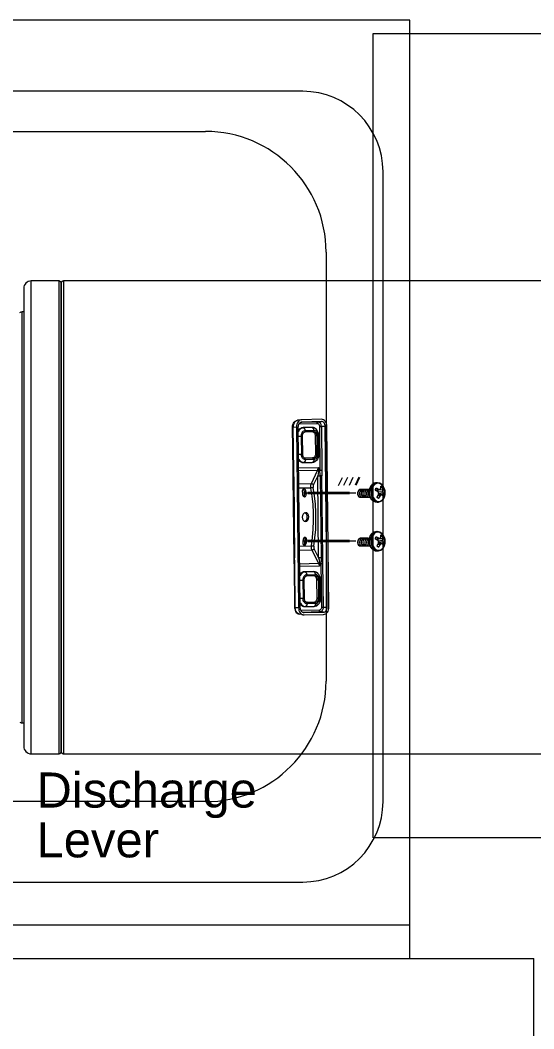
# Model space of a CAD drawing. Header units: metres. Extents: x 1587 to 89247, y -60 to 14723.
# Drawn here: x 8530 to 8914, y 10388 to 11140 of the extents above; entities that cross this region are included whole.
import ezdxf

# ---------------------------------------------------------------- set-up
doc = ezdxf.new("R2010")
doc.units = ezdxf.units.M
doc.header["$LTSCALE"] = 10
doc.layers.get('0').update_dxf_attribs({"color": 253, "lineweight": 0})
doc.layers.add('DIM1', color=251, linetype='Continuous', lineweight=5)
doc.layers.add('Furniture', color=7, linetype='Continuous', lineweight=13)
doc.styles.add('PDF Arial', font='arial.ttf')

# ---------------------------------------------------------------- blocks, each defined once
blk = doc.blocks.new('sink')
at = {"layer": 'Furniture'}
for p, q in [((1378.81686, 144.52687), (1377.01686, 144.52687)), ((1377.01686, 144.52687), (1377.01686, 143.82687)), ((1378.81686, 144.50187), (1377.01686, 144.50187)), ((1378.73686, 144.46992), (1377.09686, 144.46992)), ((1377.03686, 144.40992), (1377.03686, 143.93992)), ((1377.16936, 144.40992), (1377.78936, 144.40992)), ((1377.07936, 143.99992), (1377.07936, 144.31992)), ((1377.78936, 143.90992), (1377.16936, 143.90992)), ((1377.09686, 143.87992), (1378.73686, 143.87992)), ((1377.01686, 143.82687), (1378.81686, 143.82687))]:
    blk.add_line(p, q, dxfattribs=at)
for centre, radius, start, end in [((1377.09686, 144.40992), 0.06, 90, 180), ((1377.16936, 144.31992), 0.09, 90, 180), ((1377.16936, 143.99992), 0.09, 180, 270), ((1377.09686, 143.93992), 0.06, 180, 270)]:
    blk.add_arc(centre, radius, start, end, dxfattribs=at)
blk = doc.blocks.new('HEWH')
at = {"layer": 'Furniture', "lineweight": 9}
for points in [[(-469.5, -434.12), (-469.39, -435.48), (-469.01, -436.77), (-468.32, -437.96), (-467.48, -438.99), (-466.44, -439.85), (-465.26, -440.5), (-463.98, -440.88), (-462.62, -441.02), (-462.62, 0), (-463.98, -0.14), (-465.26, -0.53), (-466.44, -1.18), (-467.48, -2.02), (-468.32, -3.07), (-469.01, -4.26), (-469.39, -5.55), (-469.5, -6.9), (-469.5, -7.13), (-469.5, -7.85), (-469.5, -9.06), (-469.5, -10.75), (-469.5, -12.91), (-469.5, -15.54), (-469.5, -18.65), (-469.5, -22.19), (-469.5, -26.19), (-469.5, -30.64), (-469.5, -35.51), (-469.5, -40.81), (-469.5, -46.51), (-469.5, -52.6), (-469.5, -59.08), (-469.5, -65.9), (-469.5, -73.09), (-469.5, -80.62), (-469.5, -88.46), (-469.5, -96.61), (-469.5, -105.02), (-469.5, -113.7), (-469.5, -122.62), (-469.5, -131.77), (-469.5, -141.1), (-469.5, -150.65), (-469.5, -160.33), (-469.5, -170.15), (-469.5, -180.07), (-469.5, -190.1), (-469.5, -200.21), (-469.5, -210.34), (-469.5, -220.51), (-469.5, -230.68), (-469.5, -240.82), (-469.5, -250.91), (-469.5, -260.94), (-469.5, -270.88), (-469.5, -280.69), (-469.5, -290.38), (-469.5, -299.9), (-469.5, -309.26), (-469.5, -318.4), (-469.5, -327.31), (-469.5, -336), (-469.5, -344.41), (-469.5, -352.55), (-469.5, -360.39), (-469.5, -367.92), (-469.5, -375.11), (-469.5, -381.97), (-469.5, -388.43), (-469.5, -394.5), (-469.5, -400.23), (-469.5, -405.52), (-469.5, -410.37), (-469.5, -414.83), (-469.5, -418.82), (-469.5, -422.39), (-469.5, -425.47), (-469.5, -428.1), (-469.5, -430.26), (-469.5, -431.95), (-469.5, -433.16), (-469.5, -433.88)], [(-140.13, -188.31), (-141.46, -188.65), (-143.28, -190.01), (-144.66, -192.13), (-145.45, -194.8), (-145.56, -197.75), (-144.97, -200.63), (-143.77, -203.13), (-142.06, -205.01), (-140.02, -206.02), (-138.59, -206.19), (-138.42, -206.19), (-139.64, -206.26), (-139.79, -206.29), (-141.25, -206.15), (-143.25, -205.11), (-144.96, -203.24), (-146.17, -200.74), (-146.78, -197.86), (-146.66, -194.9), (-145.87, -192.27), (-144.5, -190.11), (-142.67, -188.79), (-141.37, -188.38), (-141.15, -188.38), (-139.94, -188.27)], [(-140.13, -233.79), (-141.46, -234.18), (-143.28, -235.53), (-144.66, -237.65), (-145.45, -240.32), (-145.56, -243.24), (-144.97, -246.12), (-143.77, -248.65), (-142.06, -250.49), (-140.02, -251.54), (-138.59, -251.71), (-138.42, -251.68), (-139.64, -251.78), (-139.79, -251.81), (-141.25, -251.64), (-143.25, -250.6), (-144.96, -248.72), (-146.17, -246.26), (-146.78, -243.34), (-146.66, -240.43), (-145.87, -237.75), (-144.5, -235.6), (-142.67, -234.28), (-141.37, -233.9), (-141.15, -233.86), (-139.94, -233.79)], [(-190.43, -258.13), (-190.6, -258.13), (-190.78, -258.13), (-190.97, -258.17), (-191.19, -258.17), (-191.39, -258.17), (-191.59, -258.17), (-191.8, -258.17), (-192, -258.17), (-191.98, -260.88), (-192.1, -263.55), (-191.89, -263.55), (-191.67, -263.55), (-191.43, -263.55), (-191.19, -263.55), (-190.94, -263.55), (-190.7, -263.55), (-190.48, -263.55), (-190.29, -263.55)]]:
    blk.add_lwpolyline(points, close=True, dxfattribs=at)
for points in [[(-462.62, -441.02), (-436.44, -441.02), (-436.44, 0), (-462.62, 0)], [(-436.44, 0), (-436.16, -0.03), (-435.89, -0.11), (-435.68, -0.24), (-435.47, -0.39), (-435.3, -0.61), (-435.16, -0.85), (-435.05, -1.12), (-435.05, -1.37), (-435.05, -1.63), (-435.05, -2.37), (-435.05, -3.59), (-435.05, -5.34), (-435.05, -7.57), (-435.05, -10.27), (-435.05, -13.43), (-435.05, -17.08), (-435.05, -21.18), (-435.05, -25.74), (-435.05, -30.73), (-435.05, -36.16), (-435.05, -42.02), (-435.05, -48.27), (-435.05, -54.9), (-435.05, -61.93), (-435.05, -69.3), (-435.05, -77.01), (-435.05, -85.06), (-435.05, -93.41), (-435.05, -102.04), (-435.05, -110.95), (-435.05, -120.09), (-435.05, -129.48), (-435.05, -139.05), (-435.05, -148.84), (-435.05, -158.77), (-435.05, -168.85), (-435.05, -179.02), (-435.05, -189.33), (-435.05, -199.68), (-435.05, -210.08), (-435.05, -220.51), (-435.05, -230.93), (-435.05, -241.33), (-435.05, -251.69), (-435.05, -261.98), (-435.05, -272.16), (-435.05, -282.24), (-435.05, -292.18), (-435.05, -301.95), (-435.05, -311.53), (-435.05, -320.92), (-435.05, -330.08), (-435.05, -338.98), (-435.05, -347.61), (-435.05, -355.95), (-435.05, -364.01), (-435.05, -371.73), (-435.05, -379.09), (-435.05, -386.11), (-435.05, -392.75), (-435.05, -398.99), (-435.05, -404.85), (-435.05, -410.28), (-435.05, -415.28), (-435.05, -419.84), (-435.05, -423.94), (-435.05, -427.57), (-435.05, -430.76), (-435.05, -433.46), (-435.05, -435.68), (-435.05, -437.42), (-435.05, -438.67), (-435.05, -439.37), (-435.05, -439.64), (-435.05, -439.9), (-435.16, -440.16), (-435.3, -440.4), (-435.47, -440.63), (-435.68, -440.78), (-435.89, -440.9), (-436.16, -441), (-436.44, -441.02)], [(-434.29, -440.02), (-434.08, -440.24), (-433.87, -440.44), (-433.59, -440.63), (-433.35, -440.75), (-433.07, -440.86), (-432.76, -440.94), (-432.45, -441.01), (-432.17, -441.02), (-432.17, 0), (-432.45, -0.01), (-432.76, -0.07), (-433.07, -0.15), (-433.35, -0.27), (-433.59, -0.39), (-433.87, -0.58), (-434.08, -0.77), (-434.29, -0.99)], [(-432.17, -441.02), (432.17, -441.02), (432.17, 0), (-432.17, 0)], [(-435.05, -439.13), (-434.29, -440.02), (-434.29, -0.99), (-435.05, -1.9)], [(-473.07, -411.54), (-472.03, -412.01), (-470.99, -412.2), (-470.99, -411.94), (-470.99, -411.21), (-470.99, -409.98), (-470.99, -408.27), (-470.99, -406.07), (-470.99, -403.41), (-470.99, -400.25), (-470.99, -396.65), (-470.99, -392.62), (-470.99, -388.11), (-470.99, -383.18), (-470.99, -377.83), (-470.99, -372.08), (-470.99, -365.95), (-470.99, -359.43), (-470.99, -352.58), (-470.99, -345.36), (-470.99, -337.84), (-470.99, -330.01), (-470.99, -321.91), (-470.99, -313.53), (-470.99, -304.93), (-470.99, -296.09), (-470.99, -287.09), (-470.99, -277.9), (-470.99, -268.56), (-470.99, -259.1), (-470.99, -249.52), (-470.99, -239.91), (-470.99, -230.22), (-470.99, -220.51), (-470.99, -210.8), (-470.99, -201.12), (-470.99, -191.49), (-470.99, -181.92), (-470.99, -172.47), (-470.99, -163.12), (-470.99, -153.93), (-470.99, -144.91), (-470.99, -136.09), (-470.99, -127.48), (-470.99, -119.11), (-470.99, -111), (-470.99, -103.18), (-470.99, -95.65), (-470.99, -88.44), (-470.99, -81.58), (-470.99, -75.06), (-470.99, -68.93), (-470.99, -63.19), (-470.99, -57.85), (-470.99, -52.92), (-470.99, -48.42), (-470.99, -44.36), (-470.99, -40.77), (-470.99, -37.61), (-470.99, -34.95), (-470.99, -32.75), (-470.99, -31.03), (-470.99, -29.81), (-470.99, -29.08), (-470.99, -28.82), (-472.34, -29.09), (-473.59, -29.86)], [(-469.64, -28.98), (-469.7, -28.98), (-469.77, -28.98), (-469.81, -28.98), (-469.88, -28.98), (-469.88, -28.9), (-469.88, -28.83), (-469.88, -28.8), (-469.88, -28.78), (-470.99, -28.82)], [(-210.47, -129.45), (-213.93, -129.97), (-214.37, -130.08), (-215.23, -130.43), (-216.03, -131.02), (-216.72, -131.81), (-217.28, -132.75), (-217.7, -133.83), (-217.95, -135.01), (-218.03, -136.19), (-218.31, -136.19), (-218.5, -136.19), (-218.6, -136.19), (-218.61, -136.19)], [(-217.55, -182.72), (-217.55, -177.37), (-217.85, -177.37), (-218.04, -177.34), (-218.14, -177.34), (-218.61, -136.19), (-218.57, -135.32), (-218.28, -133.97), (-217.74, -132.72), (-217.05, -131.74), (-216.18, -130.91), (-215.21, -130.36), (-214.13, -130.01), (-213.9, -129.97)], [(-213.04, -304.9), (-212.93, -306.22), (-212.63, -307.44), (-212.15, -308.62), (-211.5, -309.63), (-210.75, -310.43), (-209.86, -311.05), (-208.9, -311.4), (-207.92, -311.47), (-189.65, -311.05), (-188.68, -310.91), (-187.73, -310.49), (-186.86, -309.87), (-186.11, -309), (-185.49, -307.99), (-185.04, -306.81), (-184.77, -305.53), (-184.69, -304.24), (-186.59, -135.56), (-186.7, -134.24), (-187.01, -132.99), (-187.47, -131.85), (-188.12, -130.84), (-188.89, -130.01), (-189.76, -129.42), (-190.72, -129.07), (-191.7, -128.97), (-209.98, -129.38), (-210.96, -129.56), (-211.9, -129.94), (-212.77, -130.6), (-213.51, -131.43), (-214.13, -132.47), (-214.58, -133.65), (-214.87, -134.9), (-214.95, -136.22), (-213.04, -304.9), (-216.11, -304.87), (-216.59, -263.72), (-216.87, -263.69), (-217.06, -263.69), (-217.16, -263.69), (-217.17, -263.69), (-216.7, -304.84)], [(-208.88, -309.18), (-207.95, -309.31), (-208.61, -309.24), (-209.25, -309), (-209.85, -308.59), (-210.38, -308.03), (-210.8, -307.37), (-211.12, -306.57), (-211.33, -305.74), (-211.41, -304.84), (-213.31, -136.19), (-213.25, -135.29), (-213.07, -134.42), (-212.77, -133.65), (-212.35, -132.96), (-211.84, -132.37), (-211.26, -131.95), (-210.61, -131.68), (-209.96, -131.57)], [(-212.62, -133.34), (-195.59, -132.96), (-195.58, -132.72), (-195.54, -132.47), (-195.47, -132.27), (-195.36, -132.06), (-195.26, -131.88), (-195.12, -131.74), (-194.97, -131.68), (-194.81, -131.61), (-211.37, -132.02)], [(-207.95, -309.31), (-189.67, -308.86), (-189.02, -308.79), (-188.36, -308.52), (-187.78, -308.06), (-187.28, -307.51), (-186.86, -306.81), (-186.56, -306.02), (-186.37, -305.15), (-186.31, -304.24), (-188.21, -135.6), (-188.3, -134.7), (-188.5, -133.86), (-188.82, -133.1), (-189.26, -132.4), (-189.78, -131.85), (-190.37, -131.43), (-191.01, -131.19), (-191.67, -131.12), (-209.96, -131.57), (-210.61, -131.68)], [(-188.23, -135.6), (-191.73, -135.6), (-191.8, -134.8), (-191.98, -134.04), (-192.27, -133.34), (-192.65, -132.75), (-193.11, -132.27), (-193.64, -131.88), (-194.21, -131.68), (-194.81, -131.61), (-191.69, -131.12)], [(-217.55, -177.37), (-218.03, -136.19), (-214.95, -136.22)], [(-213.27, -139.42), (-212.98, -138.97), (-212.07, -137.96), (-211.05, -137.2), (-209.93, -136.71), (-208.76, -136.5), (-208.75, -136.61), (-208.73, -136.71), (-208.71, -136.74), (-208.67, -136.81), (-208.64, -136.88), (-208.59, -136.95), (-208.53, -136.95), (-208.49, -136.99), (-209.59, -137.16), (-210.65, -137.61), (-211.63, -138.34), (-212.48, -139.28), (-213.16, -140.46), (-213.25, -140.67)], [(-206.93, -139.59), (-207.65, -139.7), (-208.36, -139.97), (-209, -140.46), (-209.55, -141.09), (-210, -141.85), (-210.34, -142.72), (-210.54, -143.65), (-210.6, -144.63)], [(-196.04, -144.28), (-196.11, -143.59), (-196.27, -142.89), (-196.52, -142.3), (-196.87, -141.74), (-197.29, -141.33), (-197.76, -140.98), (-198.27, -140.81), (-198.79, -140.74), (-206.92, -140.95), (-207.45, -141.02), (-207.95, -141.22), (-208.43, -141.57), (-208.82, -142.02), (-209.16, -142.58), (-209.39, -143.2), (-209.54, -143.9), (-209.59, -144.63), (-209.39, -161.74), (-209.33, -162.44), (-209.17, -163.1), (-208.91, -163.72), (-208.57, -164.28), (-208.15, -164.73), (-207.68, -165.04), (-207.18, -165.22), (-206.63, -165.29), (-206.76, -165.29)], [(-208.76, -136.5), (-200.64, -136.33)], [(-194.14, -144.24), (-194.17, -144.24), (-194.27, -144.24), (-194.44, -144.24), (-194.7, -144.24), (-195.02, -144.24), (-195.12, -143.31), (-195.34, -142.37), (-195.69, -141.54), (-196.16, -140.77), (-196.73, -140.18), (-197.38, -139.73), (-198.09, -139.49), (-198.81, -139.38), (-198.84, -138.93), (-198.93, -138.45), (-199.08, -138.03), (-199.27, -137.65), (-199.5, -137.34), (-199.77, -137.06), (-200.05, -136.88), (-200.37, -136.78), (-208.49, -136.99), (-208.18, -137.06), (-207.89, -137.27), (-207.62, -137.51), (-207.39, -137.86), (-207.19, -138.24), (-207.05, -138.65), (-206.97, -139.11), (-206.93, -139.59), (-198.81, -139.38)], [(-206.62, -166.64), (-206.65, -167.13), (-206.73, -167.58), (-206.86, -167.99), (-207.04, -168.38), (-207.27, -168.69), (-207.53, -168.93), (-207.81, -169.14), (-208.13, -169.24), (-200, -169.04), (-199.69, -168.93), (-199.4, -168.76), (-199.15, -168.52), (-198.93, -168.2), (-198.74, -167.79), (-198.61, -167.37), (-198.52, -166.92), (-198.51, -166.47), (-197.78, -166.33), (-197.09, -166.02), (-196.45, -165.56), (-195.89, -164.94), (-195.43, -164.18), (-195.11, -163.31), (-194.9, -162.37), (-194.85, -161.4), (-194.51, -161.4), (-194.25, -161.4), (-194.07, -161.36), (-193.98, -161.36), (-193.95, -161.36), (-194.14, -144.21), (-194.18, -143.48), (-194.43, -142.02), (-194.9, -140.7), (-195.58, -139.49), (-196.42, -138.48), (-197.41, -137.68), (-198.51, -137.13), (-199.4, -136.88)], [(-199.82, -140.77), (-199.69, -140.77), (-199.19, -140.98), (-198.71, -141.29), (-198.31, -141.74), (-197.95, -142.3), (-197.71, -142.89), (-197.53, -143.59), (-197.48, -144.28), (-197.29, -161.43), (-197.33, -162.13), (-197.48, -162.79), (-197.72, -163.41), (-198.05, -164), (-198.46, -164.45), (-198.92, -164.8), (-199.42, -165.01), (-199.95, -165.08), (-207.04, -165.25)], [(-198.96, -136.99), (-199.26, -136.92), (-200.37, -136.78), (-200.42, -136.78), (-200.46, -136.74), (-200.52, -136.71), (-200.56, -136.64), (-200.59, -136.57), (-200.61, -136.5), (-200.63, -136.43), (-200.64, -136.33), (-199.46, -136.47), (-198.33, -136.88), (-197.28, -137.61), (-197.17, -137.68)], [(-195.59, -132.96), (-195.2, -132.99), (-194.82, -133.17), (-194.47, -133.38), (-194.15, -133.72), (-193.9, -134.11), (-193.71, -134.59), (-193.59, -135.08), (-193.54, -135.6), (-193.34, -135.6), (-193.12, -135.6), (-192.88, -135.6), (-192.62, -135.6), (-192.38, -135.6), (-192.15, -135.6), (-191.93, -135.6), (-191.73, -135.6), (-191.27, -176.33)], [(-193.54, -135.6), (-193.09, -176.33), (-193.12, -176.22), (-193.18, -176.12)], [(-213.21, -144.66), (-212.82, -144.66), (-212.35, -144.66), (-211.86, -144.63), (-211.41, -144.63), (-210.97, -144.63), (-210.6, -144.63), (-210.4, -161.78)], [(-197.48, -144.28), (-196.04, -144.28), (-195.85, -161.43)], [(-194.85, -161.4), (-195.02, -144.24)], [(-198.51, -166.47), (-206.62, -166.64), (-207.35, -166.57), (-208.06, -166.29), (-208.71, -165.84), (-209.27, -165.25), (-209.74, -164.52), (-210.09, -163.65), (-210.32, -162.75), (-210.4, -161.78), (-210.8, -161.78), (-211.22, -161.78), (-211.68, -161.81), (-212.14, -161.81), (-212.62, -161.81), (-213.02, -161.81)], [(-212.98, -165.77), (-212.87, -165.98), (-212.15, -167.13), (-211.29, -168.03), (-210.3, -168.69), (-209.22, -169.11), (-208.13, -169.24), (-208.18, -169.24), (-208.22, -169.28), (-208.26, -169.31), (-208.31, -169.38), (-208.34, -169.45), (-208.37, -169.52), (-208.37, -169.59), (-208.37, -169.7), (-209.55, -169.56), (-210.69, -169.11), (-211.73, -168.41), (-212.65, -167.44), (-212.95, -167.02)], [(-198.52, -165.08), (-206.63, -165.29)], [(-196.99, -168.1), (-197.97, -168.83), (-199.09, -169.31), (-200.26, -169.49), (-200.26, -169.42), (-200.25, -169.31), (-200.22, -169.24), (-200.19, -169.18), (-200.15, -169.14), (-200.11, -169.11), (-200.05, -169.07), (-200, -169.04), (-199.36, -168.97)], [(-199.95, -165.08), (-198.52, -165.08), (-198, -165.01), (-197.49, -164.8), (-197.02, -164.45), (-196.62, -164), (-196.29, -163.45), (-196.04, -162.82), (-195.89, -162.13), (-195.85, -161.43), (-197.29, -161.43)], [(-193.95, -161.36), (-193.98, -162.23), (-194.22, -163.69), (-194.71, -165.08), (-195.43, -166.36), (-196.37, -167.44), (-197.36, -168.2), (-198.58, -168.79), (-199.38, -168.93)], [(-218.11, -182.68), (-218.14, -178.45), (-218.15, -177.34)], [(-212.87, -174.45), (-194.6, -174.04), (-194.59, -174.04), (-194.44, -176.95), (-194.51, -178.17), (-194.77, -179.77), (-195.2, -181.74), (-199.04, -189.84)], [(-211.87, -263.76), (-194.29, -263.34), (-194.2, -263.31), (-194.1, -263.27), (-194.01, -263.24), (-193.9, -263.17), (-193.8, -263.13), (-193.69, -263.1), (-193.59, -263.06), (-193.46, -262.99), (-193.29, -263.1), (-193.11, -263.17), (-192.94, -263.27), (-192.77, -263.38), (-192.61, -263.48), (-192.46, -263.55), (-192.32, -263.69), (-192.18, -263.76), (-193.54, -265.91), (-193.56, -265.95), (-193.65, -265.04), (-193.9, -264.18), (-194.29, -263.34), (-200.41, -251.12), (-200.84, -249.77), (-201.05, -248.38), (-200.99, -246.95), (-199.93, -239.28), (-199.26, -231.57), (-198.96, -223.86), (-199.05, -216.15), (-199.51, -208.45), (-200.37, -200.77), (-201.59, -193.13), (-201.68, -191.71), (-201.53, -190.29), (-201.11, -188.93), (-195.27, -176.64), (-194.9, -175.77), (-194.67, -174.9), (-194.6, -174.04), (-194.59, -174.04), (-193.18, -176.12), (-193.3, -176.22), (-193.45, -176.33), (-193.6, -176.43), (-193.75, -176.57), (-193.91, -176.64), (-194.09, -176.74), (-194.27, -176.85), (-194.44, -176.95), (-194.56, -176.88), (-194.67, -176.85), (-194.77, -176.81), (-194.89, -176.74), (-194.98, -176.74), (-195.08, -176.71), (-195.19, -176.68), (-195.27, -176.64), (-212.85, -177.06)], [(-200.26, -169.49), (-208.37, -169.7)], [(-190.43, -258.13), (-191.29, -181.71), (-191.46, -181.71), (-191.65, -181.71), (-191.84, -181.71), (-192.04, -181.71), (-192.26, -181.71), (-192.46, -181.71), (-192.67, -181.71), (-192.85, -181.71), (-192, -258.17), (-192.27, -258.17), (-192.55, -258.17), (-192.84, -258.17), (-193.14, -258.17), (-193.45, -258.17), (-193.75, -258.17), (-194.05, -258.2), (-194.35, -258.2), (-195.2, -181.74), (-194.92, -181.74), (-194.62, -181.74), (-194.3, -181.74), (-194.01, -181.74), (-193.71, -181.74), (-193.41, -181.71), (-193.12, -181.71), (-192.85, -181.71), (-192.87, -181.12), (-193.09, -176.33), (-192.88, -176.33), (-192.67, -176.33), (-192.42, -176.33), (-192.16, -176.33), (-191.93, -176.33), (-191.69, -176.33), (-191.47, -176.33), (-191.27, -176.33), (-191.29, -181.09), (-191.29, -181.71)], [(-216.59, -263.72), (-216.63, -261.85), (-216.7, -258.34), (-216.96, -258.34), (-217.13, -258.34), (-217.24, -258.34), (-217.28, -258.34), (-218.14, -182.68), (-218.1, -182.68), (-218, -182.72), (-217.81, -182.72), (-217.55, -182.72), (-216.7, -258.34)], [(-212.71, -189.21), (-201.11, -188.93), (-200.9, -189), (-200.65, -189.11), (-200.41, -189.18), (-200.14, -189.31), (-199.87, -189.42), (-199.58, -189.56), (-199.31, -189.7), (-199.04, -189.84), (-199.38, -190.77), (-199.51, -191.74), (-199.43, -192.75)], [(-198.81, -247.23), (-197.76, -239.49), (-197.07, -231.71), (-196.77, -223.9), (-196.87, -216.09), (-197.34, -208.27), (-198.2, -200.49), (-199.43, -192.75), (-199.7, -192.82), (-200, -192.86), (-200.29, -192.93), (-200.57, -192.96), (-200.84, -192.99), (-201.11, -193.06), (-201.36, -193.1), (-201.59, -193.13), (-212.67, -193.38)], [(-206.19, -196.26), (-206.19, -196.22), (-206.36, -195.49), (-206.71, -194.84), (-207.19, -194.35), (-207.76, -194.07), (-208.11, -194.04), (-208.65, -194.18), (-209.1, -194.56), (-209.43, -195.11), (-209.58, -195.81), (-209.58, -196.33), (-209.54, -196.68), (-209.51, -196.99), (-209.47, -197.34), (-209.44, -197.68), (-209.4, -198.03), (-209.37, -198.38), (-209.35, -198.69), (-209.32, -199.04), (-209.28, -199.28), (-209.06, -200.01), (-208.67, -200.63), (-208.18, -201.05), (-207.61, -201.22), (-207.05, -201.19), (-206.55, -200.88), (-206.17, -200.36), (-205.96, -199.7), (-205.93, -198.97)], [(-208.22, -201.02), (-207.99, -200.88), (-207.61, -200.36), (-207.39, -199.7), (-207.37, -198.93), (-207.41, -198.62), (-207.43, -198.27), (-207.46, -197.93), (-207.5, -197.58), (-207.53, -197.27), (-207.57, -196.92), (-207.6, -196.57), (-207.64, -196.22), (-207.8, -195.49), (-208.17, -194.84), (-208.64, -194.35), (-208.78, -194.28)], [(-207.64, -196.22), (-206.19, -196.26), (-206.16, -196.61), (-206.12, -196.92), (-206.08, -197.27), (-206.05, -197.58), (-206.02, -197.96), (-206, -198.27), (-205.96, -198.62), (-205.93, -198.97), (-207.37, -198.93)], [(-138.55, -206.15), (-138.28, -206.19), (-136.23, -205.53), (-134.46, -204.04), (-133.18, -201.92), (-132.47, -199.42), (-132.39, -196.71), (-132.56, -195.74), (-132.9, -194.11), (-133.96, -191.74), (-135.45, -189.94), (-137.26, -188.72), (-139.28, -188.27), (-140.11, -188.41), (-140.08, -188.34), (-139.89, -188.27), (-141.1, -188.38), (-141.3, -188.41), (-141.31, -188.52), (-142.57, -188.72), (-144.47, -189.94), (-145.93, -191.88), (-146.82, -194.28), (-155.18, -194.59), (-155.76, -194.66), (-156.64, -195.18), (-157.32, -196.02), (-157.72, -197.02), (-157.86, -198.17), (-157.72, -199.31), (-157.3, -200.36), (-156.67, -201.19), (-156.22, -201.57), (-146.75, -201.64), (-144.55, -204.14), (-143.58, -205.04), (-141.54, -206.12), (-139.75, -206.26), (-139.58, -206.29), (-138.38, -206.19)], [(-136.81, -200.39), (-137.01, -200.7), (-137.18, -201.02), (-137.39, -201.29), (-137.58, -201.61), (-137.79, -201.88), (-137.99, -202.2), (-138.23, -202.47), (-138.44, -202.79), (-138.64, -202.65), (-138.85, -202.54), (-139.03, -202.4), (-139.22, -202.27), (-139.42, -202.13), (-139.59, -201.95), (-139.77, -201.81), (-139.92, -201.61), (-139.71, -201.33), (-139.51, -201.02), (-139.32, -200.7), (-139.12, -200.43), (-138.94, -200.08), (-138.76, -199.8), (-138.57, -199.49), (-138.4, -199.18), (-138.37, -198.97), (-138.33, -198.79), (-138.31, -198.62), (-138.29, -198.41), (-138.28, -198.24), (-138.23, -198.06), (-138.23, -197.86), (-138.21, -197.68), (-138.3, -197.54), (-138.4, -197.37), (-138.51, -197.23), (-138.59, -197.09), (-138.7, -196.92), (-138.82, -196.78), (-138.93, -196.64), (-139.03, -196.5), (-139.32, -196.33), (-139.62, -196.15), (-139.9, -195.98), (-140.2, -195.81), (-140.51, -195.63), (-140.82, -195.46), (-141.14, -195.29), (-141.45, -195.15), (-141.38, -194.87), (-141.3, -194.59), (-141.25, -194.35), (-141.15, -194.07), (-141.05, -193.83), (-140.93, -193.59), (-140.82, -193.38), (-140.7, -193.13), (-140.38, -193.27), (-140.06, -193.41), (-139.74, -193.55), (-139.43, -193.72), (-139.13, -193.86), (-138.83, -194.04), (-138.53, -194.18), (-138.23, -194.35)], [(-141.42, -194.97), (-138.23, -194.35), (-138.09, -194.35), (-137.92, -194.38), (-137.77, -194.42), (-137.62, -194.42), (-137.46, -194.42), (-137.32, -194.45), (-137.18, -194.49), (-137.04, -194.49)], [(-140.97, -195.39), (-137.04, -194.49), (-136.95, -194.42), (-136.85, -194.28), (-136.77, -194.18), (-136.68, -194.07), (-136.61, -193.97), (-136.51, -193.86), (-136.44, -193.72), (-136.36, -193.62), (-136.31, -193.31), (-136.27, -193.03), (-136.24, -192.75), (-136.21, -192.47), (-136.19, -192.2), (-136.16, -191.92), (-136.14, -191.64), (-136.14, -191.4), (-135.94, -191.5), (-135.75, -191.57), (-135.56, -191.71), (-135.37, -191.85), (-135.2, -191.99), (-135.02, -192.16), (-134.84, -192.34), (-134.69, -192.51)], [(-140.16, -188.38), (-139.33, -188.27), (-137.32, -188.72), (-135.51, -189.9), (-134.02, -191.74), (-132.96, -194.07), (-132.62, -195.74), (-132.44, -196.71), (-132.52, -199.42), (-133.21, -201.92), (-134.52, -204.04), (-136.28, -205.53), (-138.33, -206.19), (-138.6, -206.15)], [(-139.07, -195.04), (-139.15, -196.43)], [(-136.38, -192.99), (-134.69, -192.51), (-134.65, -192.82), (-134.65, -193.1), (-134.65, -193.38), (-134.65, -193.65), (-134.67, -193.97), (-134.71, -194.24), (-134.73, -194.56), (-134.78, -194.87), (-139.07, -195.04), (-139.05, -194.94)], [(-138.83, -196.78), (-134.71, -196.33), (-134.61, -196.47), (-134.54, -196.64), (-134.49, -196.78), (-134.41, -196.92), (-134.33, -197.09), (-134.26, -197.23), (-134.21, -197.37), (-134.14, -197.51)], [(-138.28, -198.2), (-134.14, -197.51), (-133.99, -197.72), (-133.84, -197.89), (-133.72, -198.06), (-133.58, -198.27), (-133.46, -198.45), (-133.35, -198.62), (-133.26, -198.83), (-133.16, -199)], [(-134.78, -194.87), (-134.76, -195.04), (-134.73, -195.22), (-134.73, -195.43), (-134.72, -195.6), (-134.72, -195.77), (-134.71, -195.95), (-134.69, -196.12), (-134.71, -196.33)], [(-174.69, -198.03), (-201.07, -198.03), (-208.02, -198.03)], [(-159.62, -198.03), (-166.57, -198.03)], [(-139.82, -206.26), (-141.6, -206.09), (-143.63, -205.01)], [(-138.52, -199.35), (-135.86, -199.49), (-135.97, -199.63), (-136.08, -199.73), (-136.21, -199.84), (-136.32, -199.94), (-136.44, -200.08), (-136.56, -200.18), (-136.69, -200.29), (-136.81, -200.39), (-139.12, -200.43)], [(-138.28, -198.27), (-137.28, -199.04), (-133.16, -199), (-133.2, -199.31), (-133.28, -199.56), (-133.36, -199.8), (-133.45, -200.08), (-133.55, -200.32), (-133.65, -200.53), (-133.77, -200.81), (-133.89, -201.02), (-134, -200.84), (-134.11, -200.67), (-134.22, -200.53), (-134.34, -200.36), (-134.49, -200.18), (-134.63, -200.04), (-134.79, -199.87), (-134.94, -199.66), (-135.03, -199.66), (-135.15, -199.63), (-135.28, -199.63), (-135.38, -199.59), (-135.5, -199.56), (-135.62, -199.52), (-135.74, -199.52), (-135.86, -199.49)], [(-137.28, -199.04), (-137.34, -199.21), (-137.38, -199.38), (-137.39, -199.42)], [(-207.23, -224.11), (-206.34, -223.55), (-205.57, -222.65), (-205.09, -221.43), (-204.95, -220.08), (-205.14, -218.72), (-205.67, -217.54), (-206.46, -216.68), (-207.26, -216.29)], [(-138.55, -251.64), (-138.28, -251.71), (-136.23, -251.05), (-134.46, -249.56), (-133.18, -247.44), (-132.47, -244.94), (-132.39, -242.23), (-132.56, -241.22), (-132.9, -239.59), (-133.96, -237.23), (-135.45, -235.43), (-137.26, -234.24), (-139.28, -233.79), (-140.11, -233.9), (-140.08, -233.83), (-139.89, -233.79), (-141.1, -233.9), (-141.3, -233.9), (-141.31, -234.04), (-142.57, -234.24), (-144.47, -235.46), (-145.93, -237.4), (-146.82, -239.8), (-155.18, -240.08), (-155.76, -240.18), (-156.64, -240.7), (-157.32, -241.5), (-157.72, -242.54), (-157.86, -243.65), (-157.72, -244.8), (-157.3, -245.84), (-156.67, -246.71), (-156.22, -247.06), (-146.75, -247.16), (-144.55, -249.66), (-143.58, -250.53), (-141.54, -251.61), (-139.75, -251.78), (-139.58, -251.78), (-138.38, -251.71)], [(-140.16, -233.9), (-139.33, -233.76), (-137.32, -234.21), (-135.51, -235.43), (-134.02, -237.23), (-132.96, -239.56), (-132.62, -241.22), (-132.44, -242.2), (-132.52, -244.9), (-133.21, -247.44), (-134.52, -249.56), (-136.28, -251.02), (-138.33, -251.68), (-138.6, -251.64)], [(-205.45, -241.36), (-205.45, -241.33), (-205.5, -240.6), (-205.74, -239.94), (-206.14, -239.45), (-206.65, -239.18), (-207, -239.14), (-207.57, -239.24), (-208.09, -239.66), (-208.49, -240.22), (-208.76, -240.91), (-208.83, -241.43), (-208.86, -241.78), (-208.88, -242.09), (-208.9, -242.44), (-208.93, -242.79), (-208.95, -243.13), (-208.98, -243.45), (-209.01, -243.79), (-209.03, -244.14), (-209.05, -244.38), (-208.94, -245.11), (-208.65, -245.74), (-208.22, -246.15), (-207.69, -246.33), (-207.14, -246.29), (-206.58, -245.98), (-206.13, -245.46), (-205.79, -244.8), (-205.64, -244.04)], [(-208.28, -246.12), (-208.03, -245.98), (-207.57, -245.46), (-207.25, -244.8), (-207.1, -244.04), (-207.07, -243.72), (-207.04, -243.38), (-207.01, -243.03), (-206.99, -242.72), (-206.97, -242.34), (-206.93, -242.02), (-206.92, -241.68), (-206.89, -241.36), (-206.89, -241.33), (-206.93, -240.6), (-207.18, -239.94), (-207.58, -239.42), (-207.71, -239.38)], [(-174.69, -242.79), (-201.07, -242.79), (-208.02, -242.79)], [(-207.1, -244.04), (-205.64, -244.04), (-205.62, -243.72), (-205.6, -243.38), (-205.57, -243.03), (-205.55, -242.72), (-205.52, -242.37), (-205.5, -242.02), (-205.47, -241.68), (-205.45, -241.36), (-206.89, -241.36)], [(-159.62, -242.79), (-166.57, -242.79)], [(-136.81, -245.91), (-137.01, -246.19), (-137.18, -246.5), (-137.39, -246.81), (-137.58, -247.09), (-137.79, -247.4), (-137.99, -247.68), (-138.23, -247.99), (-138.44, -248.27), (-138.64, -248.17), (-138.85, -248.06), (-139.03, -247.93), (-139.22, -247.79), (-139.42, -247.65), (-139.59, -247.47), (-139.77, -247.3), (-139.92, -247.13), (-139.71, -246.81), (-139.51, -246.5), (-139.32, -246.22), (-139.12, -245.91), (-138.94, -245.6), (-138.76, -245.32), (-138.57, -244.97), (-138.4, -244.66), (-138.37, -244.49), (-138.33, -244.28), (-138.31, -244.11), (-138.29, -243.93), (-138.28, -243.72), (-138.23, -243.55), (-138.23, -243.38), (-138.21, -243.17), (-138.3, -243.03), (-138.4, -242.89), (-138.51, -242.75), (-138.59, -242.58), (-138.7, -242.44), (-138.82, -242.3), (-138.93, -242.16), (-139.03, -241.99), (-139.32, -241.81), (-139.62, -241.64), (-139.9, -241.47), (-140.2, -241.29), (-140.51, -241.12), (-140.82, -240.98), (-141.14, -240.81), (-141.45, -240.63), (-141.38, -240.36), (-141.3, -240.11), (-141.25, -239.84), (-141.15, -239.59), (-141.05, -239.35), (-140.93, -239.07), (-140.82, -238.86), (-140.7, -238.65), (-140.38, -238.79), (-140.06, -238.93), (-139.74, -239.07), (-139.43, -239.21), (-139.13, -239.38), (-138.83, -239.52), (-138.53, -239.7), (-138.23, -239.84)], [(-141.42, -240.49), (-138.23, -239.84), (-138.09, -239.87), (-137.92, -239.87), (-137.77, -239.9), (-137.62, -239.9), (-137.46, -239.94), (-137.32, -239.97), (-137.18, -239.97), (-137.04, -240.01)], [(-140.97, -240.88), (-137.04, -240.01), (-136.95, -239.9), (-136.85, -239.8), (-136.77, -239.66), (-136.68, -239.56), (-136.61, -239.45), (-136.51, -239.35), (-136.44, -239.24), (-136.36, -239.11), (-136.31, -238.83), (-136.27, -238.52), (-136.24, -238.27), (-136.21, -237.96), (-136.19, -237.68), (-136.16, -237.4), (-136.14, -237.16), (-136.14, -236.88), (-135.94, -236.99), (-135.75, -237.09), (-135.56, -237.23), (-135.37, -237.34), (-135.2, -237.51), (-135.02, -237.68), (-134.84, -237.86), (-134.69, -238.03)], [(-139.07, -240.53), (-139.15, -241.92)], [(-136.38, -238.52), (-134.69, -238.03), (-134.65, -238.31), (-134.65, -238.59), (-134.65, -238.86), (-134.65, -239.18), (-134.67, -239.45), (-134.71, -239.73), (-134.73, -240.04), (-134.78, -240.36), (-139.07, -240.53), (-139.05, -240.46)], [(-138.83, -242.27), (-134.71, -241.81), (-134.61, -241.99), (-134.54, -242.13), (-134.49, -242.27), (-134.41, -242.44), (-134.33, -242.58), (-134.26, -242.72), (-134.21, -242.86), (-134.14, -243.03)], [(-138.28, -243.72), (-134.14, -243.03), (-133.99, -243.2), (-133.84, -243.41), (-133.72, -243.59), (-133.58, -243.76), (-133.46, -243.97), (-133.35, -244.14), (-133.26, -244.31), (-133.16, -244.52)], [(-138.28, -243.76), (-137.28, -244.52), (-133.16, -244.52), (-133.2, -244.8), (-133.28, -245.04), (-133.36, -245.32), (-133.45, -245.56), (-133.55, -245.81), (-133.65, -246.05), (-133.77, -246.29), (-133.89, -246.5), (-134, -246.33), (-134.11, -246.19), (-134.22, -246.02), (-134.34, -245.88), (-134.49, -245.7), (-134.63, -245.53), (-134.79, -245.36), (-134.94, -245.15), (-135.03, -245.15), (-135.15, -245.15), (-135.28, -245.11), (-135.38, -245.08), (-135.5, -245.08), (-135.62, -245.04), (-135.74, -245.01), (-135.86, -245.01)], [(-137.28, -244.52), (-137.34, -244.7), (-137.38, -244.9), (-137.39, -244.94)], [(-134.78, -240.36), (-134.76, -240.53), (-134.73, -240.7), (-134.73, -240.91), (-134.72, -241.09), (-134.72, -241.29), (-134.71, -241.47), (-134.69, -241.64), (-134.71, -241.81)], [(-212.06, -247.2), (-200.99, -246.95), (-200.76, -246.95), (-200.5, -246.99), (-200.23, -247.02), (-199.96, -247.06), (-199.68, -247.13), (-199.39, -247.16), (-199.09, -247.2), (-198.81, -247.23), (-198.88, -248.24), (-198.71, -249.24), (-198.36, -250.18), (-194.35, -258.2), (-193.87, -260.15), (-193.57, -261.78), (-193.46, -262.99), (-193.56, -265.91), (-193.56, -265.95), (-211.84, -266.36)], [(-198.36, -250.18), (-198.63, -250.32), (-198.9, -250.46), (-199.18, -250.6), (-199.45, -250.7), (-199.7, -250.84), (-199.96, -250.95), (-200.19, -251.05), (-200.41, -251.12), (-212.01, -251.4)], [(-139.82, -251.78), (-141.6, -251.57), (-143.63, -250.53)], [(-138.52, -244.87), (-135.86, -245.01), (-135.97, -245.11), (-136.08, -245.22), (-136.21, -245.36), (-136.32, -245.46), (-136.44, -245.56), (-136.56, -245.67), (-136.69, -245.81), (-136.81, -245.91), (-139.12, -245.91)], [(-217.17, -263.69), (-217.17, -263.24), (-217.23, -261.09), (-217.27, -258.34)], [(-211.76, -273.79), (-211.46, -273.38), (-210.55, -272.37), (-209.52, -271.61), (-208.41, -271.12), (-207.23, -270.95), (-207.23, -271.02), (-207.22, -271.09), (-207.19, -271.15), (-207.16, -271.22), (-207.12, -271.29), (-207.07, -271.33), (-207.03, -271.36), (-206.97, -271.36), (-208.07, -271.54), (-209.13, -271.99), (-210.11, -272.72), (-210.96, -273.69), (-211.65, -274.84), (-211.75, -275.04)], [(-207.23, -270.95), (-199.11, -270.74)], [(-192.62, -278.62), (-192.65, -278.62), (-192.75, -278.62), (-192.94, -278.65), (-193.19, -278.65), (-193.52, -278.65), (-193.6, -277.68), (-193.82, -276.78), (-194.17, -275.91), (-194.64, -275.18), (-195.21, -274.59), (-195.86, -274.14), (-196.57, -273.86), (-197.29, -273.79), (-197.33, -273.31), (-197.43, -272.86), (-197.56, -272.44), (-197.75, -272.06), (-197.98, -271.74), (-198.24, -271.47), (-198.54, -271.29), (-198.85, -271.19), (-206.97, -271.36), (-206.66, -271.47), (-206.36, -271.64), (-206.11, -271.92), (-205.87, -272.23), (-205.69, -272.61), (-205.54, -273.06), (-205.45, -273.52), (-205.41, -273.97), (-197.29, -273.79)], [(-205.12, -301.05), (-205.13, -301.5), (-205.21, -301.99), (-205.35, -302.4), (-205.52, -302.79), (-205.75, -303.1), (-206.01, -303.38), (-206.31, -303.55), (-206.61, -303.62), (-198.48, -303.45), (-198.18, -303.34), (-197.88, -303.17), (-197.63, -302.89), (-197.4, -302.58), (-197.22, -302.2), (-197.09, -301.78), (-197.02, -301.33), (-196.99, -300.84), (-196.26, -300.74), (-195.57, -300.46), (-194.93, -299.97), (-194.37, -299.31), (-193.91, -298.59), (-193.59, -297.72), (-193.38, -296.78), (-193.31, -295.81), (-192.99, -295.81), (-192.73, -295.81), (-192.55, -295.77), (-192.45, -295.77), (-192.43, -295.77), (-192.62, -278.62), (-192.67, -277.89), (-192.92, -276.43), (-193.4, -275.08), (-194.06, -273.9), (-194.9, -272.89), (-195.89, -272.09), (-196.99, -271.54), (-197.88, -271.29)], [(-197.44, -271.36), (-197.74, -271.29), (-198.85, -271.19), (-198.9, -271.19), (-198.96, -271.12), (-199, -271.09), (-199.04, -271.05), (-199.06, -270.98), (-199.09, -270.91), (-199.11, -270.81), (-199.11, -270.74), (-197.94, -270.88), (-196.8, -271.29), (-195.77, -272.02), (-195.65, -272.13)], [(-192.18, -263.76), (-192.13, -263.65), (-192.1, -263.55), (-191.63, -304.28), (-191.44, -304.28), (-191.21, -304.28), (-190.97, -304.28), (-190.72, -304.28), (-190.48, -304.28), (-190.25, -304.28), (-190.02, -304.28), (-189.83, -304.28), (-190.29, -263.55)], [(-211.69, -279.07), (-211.29, -279.07), (-210.82, -279.07), (-210.35, -279.07), (-209.89, -279.04), (-209.47, -279.04), (-209.09, -279.04), (-208.88, -296.15)], [(-205.41, -273.97), (-206.14, -274.11), (-206.84, -274.38), (-207.47, -274.87), (-208.03, -275.49), (-208.49, -276.26), (-208.82, -277.13), (-209.02, -278.06), (-209.09, -279.04)], [(-194.54, -278.69), (-194.59, -277.99), (-194.75, -277.34), (-195.01, -276.71), (-195.35, -276.15), (-195.77, -275.7), (-196.23, -275.39), (-196.75, -275.22), (-197.28, -275.15), (-205.4, -275.32), (-205.93, -275.39), (-206.43, -275.63), (-206.89, -275.98), (-207.3, -276.43), (-207.64, -276.99), (-207.88, -277.61), (-208.02, -278.31), (-208.06, -279), (-207.88, -296.15), (-207.81, -296.85), (-207.65, -297.54), (-207.39, -298.13), (-207.05, -298.69), (-206.63, -299.11), (-206.17, -299.45), (-205.66, -299.63), (-205.13, -299.7), (-205.24, -299.7)], [(-205.54, -299.66), (-198.43, -299.49), (-197.91, -299.42), (-197.4, -299.21), (-196.94, -298.83), (-196.53, -298.41), (-196.2, -297.86), (-195.96, -297.2), (-195.81, -296.54), (-195.77, -295.81), (-195.96, -278.69), (-196.03, -277.99), (-196.18, -277.3), (-196.44, -276.71), (-196.79, -276.15), (-197.19, -275.7), (-197.67, -275.39), (-198.18, -275.22), (-198.31, -275.15)], [(-195.96, -278.69), (-194.54, -278.69), (-194.33, -295.84)], [(-193.31, -295.81), (-193.52, -278.65)], [(-196.99, -300.84), (-205.12, -301.05), (-205.85, -300.98), (-206.54, -300.7), (-207.19, -300.25), (-207.76, -299.63), (-208.23, -298.9), (-208.59, -298.06), (-208.8, -297.13), (-208.88, -296.15), (-209.27, -296.19), (-209.7, -296.19), (-210.16, -296.19), (-210.63, -296.19), (-211.11, -296.22), (-211.5, -296.22)], [(-211.46, -300.18), (-211.37, -300.39), (-210.65, -301.5), (-209.77, -302.44), (-208.79, -303.1), (-207.72, -303.52), (-206.61, -303.62), (-206.66, -303.65), (-206.71, -303.69), (-206.76, -303.72), (-206.8, -303.79), (-206.82, -303.86), (-206.85, -303.93), (-206.86, -304), (-206.86, -304.07), (-208.04, -303.97), (-209.17, -303.52), (-210.21, -302.79), (-211.14, -301.85), (-211.45, -301.4)], [(-205.13, -299.7), (-197.01, -299.49)], [(-198.43, -299.49), (-197.01, -299.49), (-196.47, -299.42), (-195.97, -299.21), (-195.51, -298.83), (-195.11, -298.41), (-194.77, -297.86), (-194.54, -297.23), (-194.39, -296.54), (-194.33, -295.84), (-195.77, -295.81)], [(-192.43, -295.77), (-192.47, -296.64), (-192.7, -298.1), (-193.19, -299.49), (-193.93, -300.77), (-194.85, -301.85), (-195.84, -302.61), (-197.04, -303.17), (-197.86, -303.34)], [(-208.64, -311.43), (-212.07, -310.88), (-212.33, -310.81), (-213.2, -310.49), (-214.01, -309.94), (-214.72, -309.18), (-215.3, -308.27), (-215.75, -307.23), (-216.02, -306.09), (-216.11, -304.87), (-216.41, -304.87), (-216.6, -304.87), (-216.7, -304.87), (-216.7, -304.84), (-216.63, -305.74), (-216.35, -307.02), (-215.83, -308.13), (-215.14, -309.14), (-214.28, -309.94), (-213.31, -310.49), (-212.2, -310.88), (-212.03, -310.88)], [(-209.63, -308.76), (-192.81, -308.38), (-192.97, -308.31), (-193.12, -308.24), (-193.26, -308.1), (-193.4, -307.93), (-193.49, -307.75), (-193.57, -307.51), (-193.61, -307.27), (-193.63, -307.02), (-210.77, -307.44)], [(-198.74, -303.9), (-206.86, -304.07)], [(-195.47, -302.51), (-196.45, -303.2), (-197.57, -303.72), (-198.74, -303.9), (-198.74, -303.79), (-198.73, -303.72), (-198.7, -303.65), (-198.67, -303.59), (-198.63, -303.55), (-198.59, -303.48), (-198.54, -303.45), (-198.48, -303.45), (-197.85, -303.38)], [(-191.63, -304.28), (-191.67, -304.8), (-191.78, -305.32), (-191.96, -305.77), (-192.2, -306.22), (-192.52, -306.54), (-192.87, -306.81), (-193.23, -306.95), (-193.63, -307.02)], [(-189.68, -308.9), (-192.81, -308.38), (-192.23, -308.27), (-191.66, -308.03), (-191.14, -307.65), (-190.68, -307.13), (-190.32, -306.54), (-190.03, -305.81), (-189.87, -305.04), (-189.83, -304.28), (-186.31, -304.28)], [(-470.99, -412.2), (-469.88, -412.23), (-469.88, -412.22), (-469.88, -412.18), (-469.88, -412.12), (-469.88, -412.03), (-469.84, -412.03), (-469.81, -412.03), (-469.74, -412.03), (-469.67, -412.03), (-469.64, -412.03), (-469.5, -412.03)], [(-469.18, -412.04), (-469.64, -412.03)]]:
    blk.add_lwpolyline(points, dxfattribs=at)
at = {"layer": 'Furniture', "color": 7, "lineweight": 9, "true_color": 0xffffff}
for points in [[(-172.43, -183.62), (-176, -191.09)], [(-167.37, -183.38), (-170.95, -190.81)]]:
    blk.add_lwpolyline(points, dxfattribs=at)
at = {"layer": 'Furniture', "color": 7, "lineweight": 18, "true_color": 0xffffff}
blk.add_lwpolyline([(-162.34, -183.2), (-165.92, -190.63)], dxfattribs=at)
at = {"layer": 'Furniture', "color": 7, "lineweight": 25, "true_color": 0xffffff}
blk.add_lwpolyline([(-156.33, -182.96), (-159.91, -190.39)], dxfattribs=at)
at = {"layer": 'Furniture', "lineweight": 9}
for points in [[(-148.05, -194.56), (-155.23, -194.56, 0.610293), (-156.27, -201.57), (-146.81, -201.64)], [(-147.46, -194.49), (-146.96, -194.45, 0.605088), (-148.07, -201.57)], [(-148.05, -240.04), (-155.23, -240.04, 0.609841), (-156.27, -247.06), (-146.81, -247.13)], [(-147.46, -239.97), (-146.96, -239.94, 0.602399), (-148.07, -247.09)]]:
    blk.add_lwpolyline(points, format="xyb", dxfattribs=at)
at = {"layer": 'Furniture', "color": 7, "lineweight": 35, "true_color": 0xffffff}
for points in [[(-165.4, -198.03), (-204.31, -198.03)], [(-165.4, -242.79), (-204.31, -242.79)]]:
    blk.add_lwpolyline(points, dxfattribs=at)
at = {"layer": 'Furniture', "lineweight": 9}
for centre, radius, start, end in [((-152.28, -198.33), 3.99, 109.06943, 234.20206), ((-150.64, -198.36), 3.98, 109.12794, 233.83841), ((-149.02, -198.35), 3.97, 108.79549, 234.17086), ((-147.36, -198.35), 3.98, 109.19152, 233.83059), ((-144.08, -198.36), 3.98, 108.87398, 233.86939), ((-152.31, -243.83), 3.97, 108.80052, 234.38893), ((-150.64, -243.84), 3.98, 109.12794, 233.83841), ((-149.02, -243.84), 3.97, 108.79549, 234.17086), ((-147.33, -243.86), 4.01, 109.45872, 233.64623), ((-144.05, -243.86), 4.01, 109.14184, 233.68569)]:
    blk.add_arc(centre, radius, start, end, dxfattribs=at)
at = {"layer": 'Furniture', "lineweight": 9, "extrusion": (0, 0, -1)}
for centre, major_axis, ratio, start_param, end_param in [((-138.49, -197.18), (0.71, -8.51), 0.711715, 0.582744, 6.865929), ((-140.68, -197.34), (0.68, -8.82), 0.731216, 0.576579, 3.141395), ((-206.56, -220.2), (-0.01, -4.08), 0.743518, 3.114711, 9.397896), ((-140.72, -242.83), (0.65, -8.83), 0.726579, 0.568694, 3.142522), ((-138.49, -242.68), (0.71, -8.53), 0.709703, 0.5823452618763435, 6.865530569055929)]:
    blk.add_ellipse(centre, major_axis=major_axis, ratio=ratio, start_param=start_param, end_param=end_param, dxfattribs=at)
at = {"layer": 'Furniture', "char_height": 32.713, "attachment_point": 1, "style": 'PDF Arial'}
for s, insert in [('Discharge', (-457.61, -458.43)), ('Lever', (-457.61, -504.86))]:
    blk.add_mtext(s, dxfattribs=dict(at, insert=insert))

msp = doc.modelspace()

# ---------------------------------------------------------------- linework, layer by layer
for p, q in [((8793.91, 10530.28), (8793.91, 11130.28)), ((8793.91, 11130.28), (9596.81, 11130.28)), ((9596.81, 10530.28), (8793.91, 10530.28)), ((7673.91, 10440.28), (8913.91, 10440.28)), ((8913.91, 9030.28), (8913.91, 10440.28))]:
    msp.add_line(p, q)

# ---------------------------------------------------------------- block references
at = {"layer": 'DIM1', "lineweight": 9, "xscale": 0.8, "yscale": 0.8, "zscale": 0.8}
msp.add_blockref('HEWH', (8908.67, 10945.73), dxfattribs=at)
at = {"layer": 'Furniture', "lineweight": 9, "xscale": 1000, "yscale": 1000, "zscale": 1000, "rotation": 180}
msp.add_blockref('sink', (1385838.17, 154967.15), dxfattribs=at)

doc.saveas('drawing.dxf')
